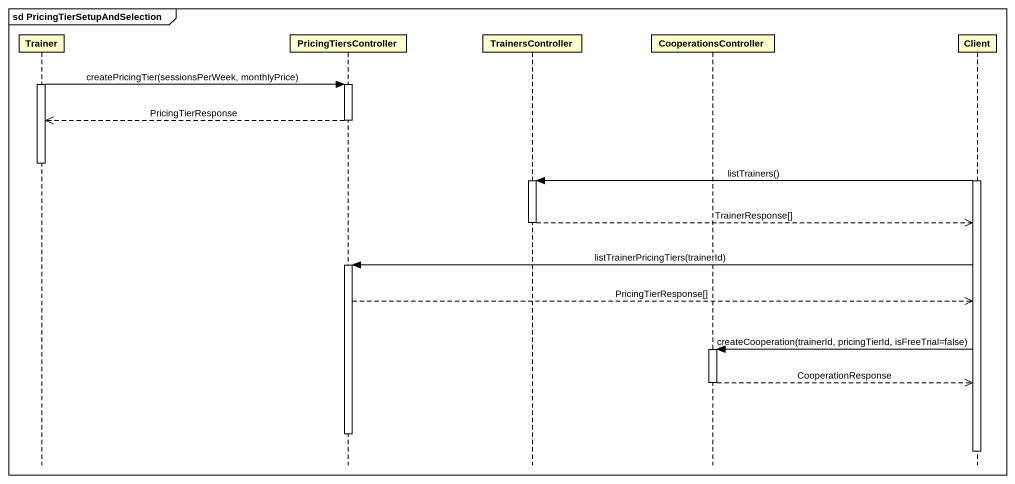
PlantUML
@startuml
mainframe sd PricingTierSetupAndSelection
hide footbox
participant Trainer
participant PricingTiersController
participant TrainersController
participant CooperationsController
participant Client

activate Trainer
Trainer -> PricingTiersController : createPricingTier(sessionsPerWeek, monthlyPrice)
activate PricingTiersController
PricingTiersController -->> Trainer : PricingTierResponse
deactivate PricingTiersController
deactivate Trainer
activate Client
Client -> TrainersController : listTrainers()
activate TrainersController
TrainersController -->> Client : TrainerResponse[]
deactivate TrainersController
Client -> PricingTiersController : listTrainerPricingTiers(trainerId)
activate PricingTiersController
PricingTiersController -->> Client : PricingTierResponse[]
Client -> CooperationsController : createCooperation(trainerId, pricingTierId, isFreeTrial=false)
activate CooperationsController
CooperationsController -->> Client : CooperationResponse
deactivate CooperationsController
deactivate PricingTiersController
deactivate Client
@enduml
